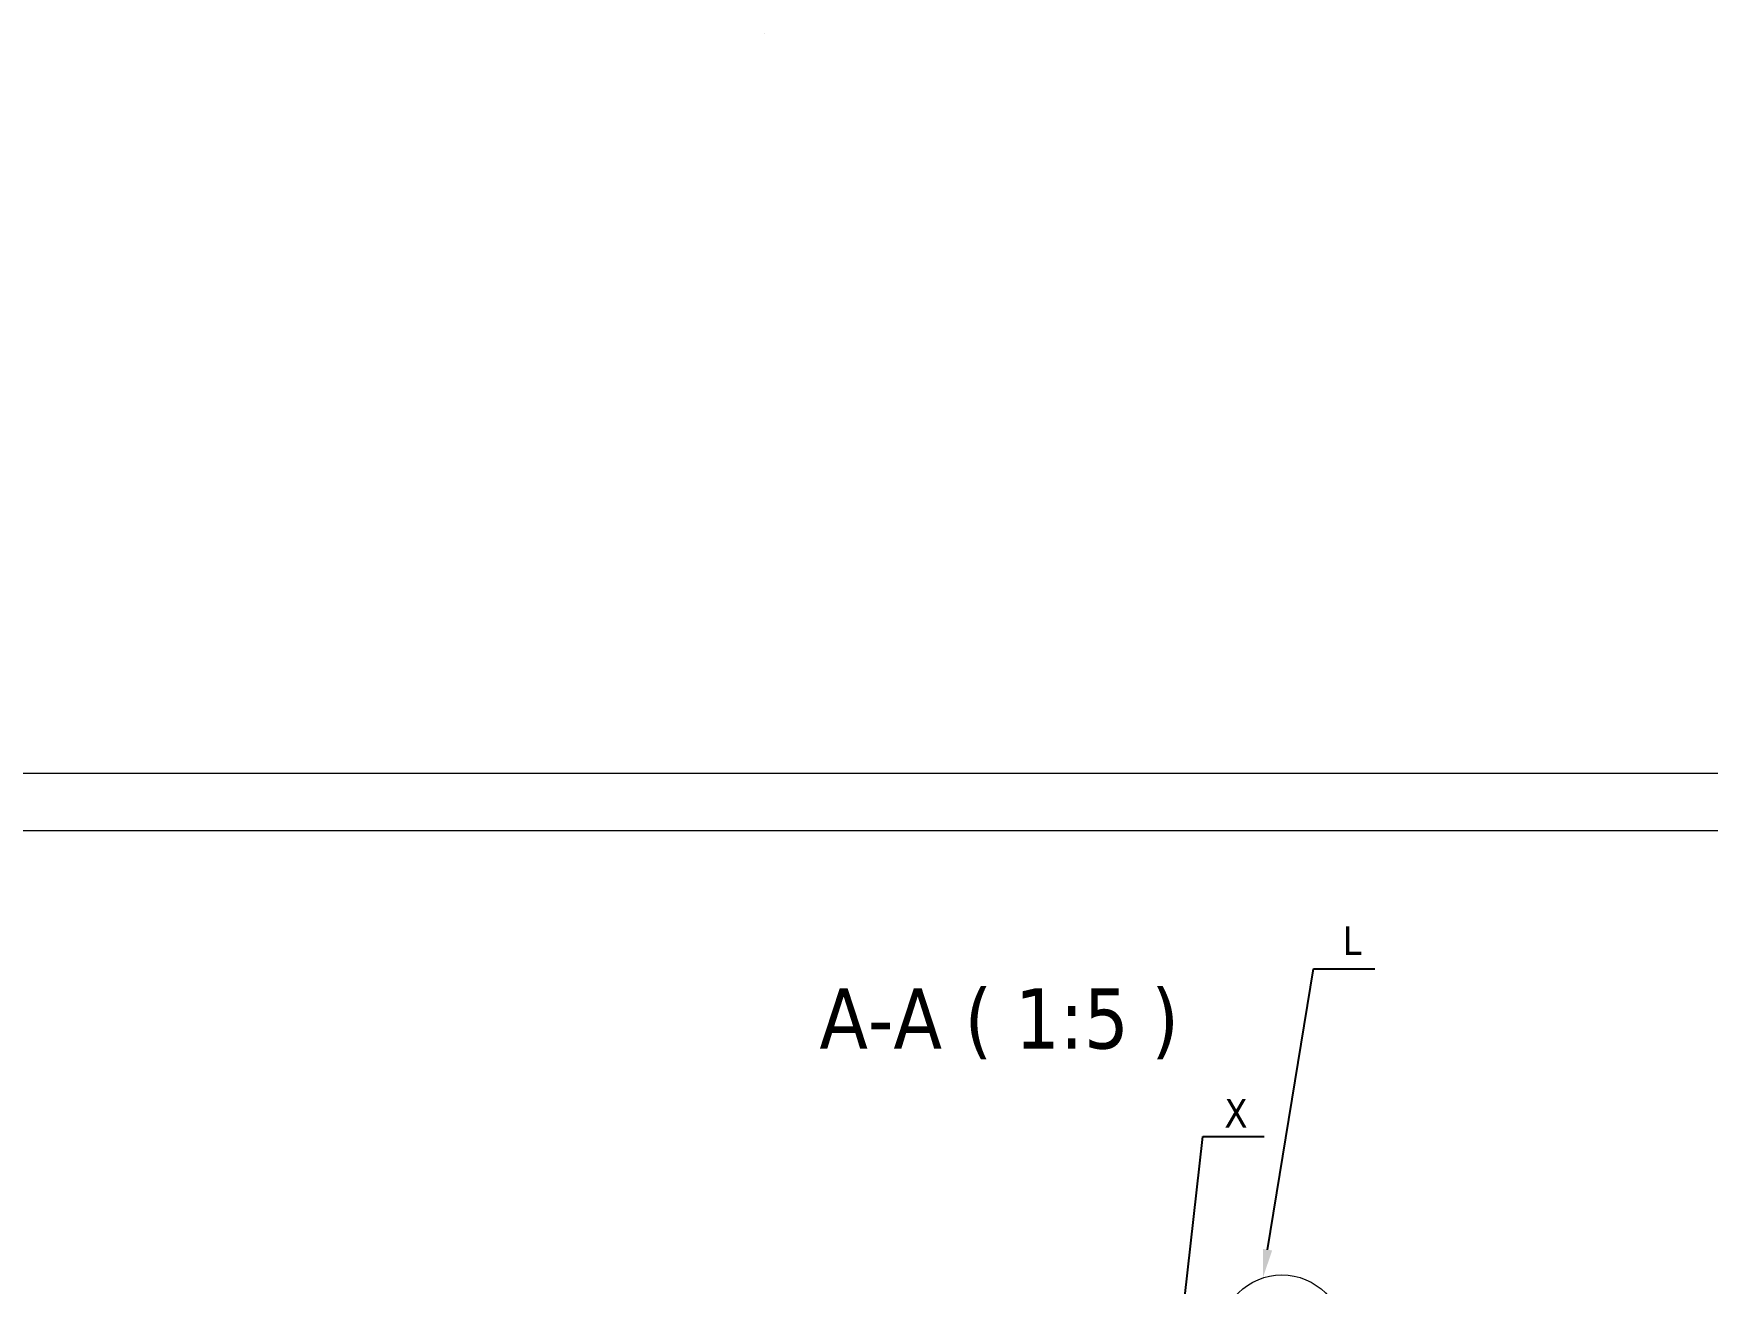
# Model space of a CAD drawing. Header units: millimetres. Extents: x 651 to 8859, y -354 to 894.
# Drawn here: x 2296.3 to 2442.6, y 209.2 to 318.3 of the extents above; entities that cross this region are included whole.
import ezdxf
from ezdxf import colors
from ezdxf.entities.mleader import LeaderData, LeaderLine
from ezdxf.math import Vec2, Vec3

# ---------------------------------------------------------------- set-up
doc = ezdxf.new("R2010")
doc.units = ezdxf.units.MM
for name, color, linetype, lineweight in [('cienka', 7, 'Continuous', 9), ('Symbol (ISO)', 7, 'Continuous', 18), ('Widoczne (ISO)', 7, 'Continuous', 18), ('Widoczne wąskie (ISO)', 7, 'Continuous', 9)]:
    doc.layers.add(name, color=color, linetype=linetype, lineweight=lineweight)
doc.styles.get("Standard").update_dxf_attribs({"font": 'tahoma.ttf'})
doc.styles.add('Tekst etykiety (ISO)', font='tahoma.ttf')

msp = doc.modelspace()

# ---------------------------------------------------------------- linework, layer by layer
at = {"layer": 'Widoczne (ISO)'}
msp.add_line((1923.625, 248.728), (2753.625, 248.728), dxfattribs=at)
for points in [[(2360.146, 318.316), (2360.146, 318.316)], [(1918.625, 253.728), (2758.625, 253.728), (2758.625, -340.272), (1918.625, -340.272)]]:
    msp.add_lwpolyline(points, close=True, dxfattribs=at)
at = {"layer": 'Widoczne wąskie (ISO)'}
msp.add_circle((2405.382, 204.545), 5.365, dxfattribs=at)

# ---------------------------------------------------------------- texts
at = {"layer": 'cienka', "char_height": 2.5, "attachment_point": 5}
for s, insert in [('L', (2411.501, 239.088)), ('X', (2401.367, 224.031))]:
    msp.add_mtext_dynamic_manual_height_columns(s, width=4.57131, gutter_width=12.5, heights=[0], dxfattribs=dict(at, insert=insert))
at = {"layer": 'Symbol (ISO)', "insert": (2364.974, 228.73), "char_height": 5.25, "attachment_point": 7, "style": 'Tekst etykiety (ISO)'}
msp.add_mtext('A-A ( 1:5 )', dxfattribs=at)

# ---------------------------------------------------------------- leaders
at = {"layer": 'cienka'}
ml = msp.add_multileader_mtext('Standard', dxfattribs=at)
ml.set_content('')
ml.set_leader_properties()
ml.build(insert=Vec2(0, 0))
ml.multileader.update_dxf_attribs({"text_left_attachment_type": 6, "text_right_attachment_type": 6, "text_top_attachment_type": 10, "dogleg_length": 13.301, "arrow_head_size": 2.5})
ctx = ml.context
ctx.base_point, ctx.arrow_head_size, ctx.landing_gap_size, ctx.plane_origin = Vec3(2413.501, 236.631), 2.5, 1, Vec3(2432.174, 215.933)
ctx.left_attachment, ctx.right_attachment, ctx.bottom_attachment = 6, 6, 10
notes = []
notes.append((ctx, [(1, (1, 1, 0), (2408.125, 236.631), (1, 0), 5.376, [(0, [(2403.715, 209.645)], 0, [])])]))
ctx.mtext, ml.multileader.dxf.content_type = None, 0
ml = msp.add_multileader_mtext('Standard', dxfattribs=at)
ml.set_content('')
ml.set_leader_properties()
ml.build(insert=Vec2(0, 0))
ml.multileader.update_dxf_attribs({"text_left_attachment_type": 6, "text_right_attachment_type": 6, "text_top_attachment_type": 10, "dogleg_length": 13.301, "arrow_head_size": 2.5})
ctx = ml.context
ctx.base_point, ctx.arrow_head_size, ctx.landing_gap_size, ctx.plane_origin = Vec3(2403.836, 221.984), 2.5, 1, Vec3(2425.039, 211.558)
ctx.left_attachment, ctx.right_attachment, ctx.bottom_attachment = 6, 6, 10
notes.append((ctx, [(1, (1, 1, 0), (2398.46, 221.984), (1, 0), 5.376, [(0, [(2396.581, 205.27)], 0, [])])]))
ctx.mtext, ml.multileader.dxf.content_type = None, 0
for ctx, leaders in notes:
    for number, flags, end, landing, length, lines in leaders:
        leader = LeaderData()
        leader.index, (leader.has_last_leader_line, leader.has_dogleg_vector, leader.attachment_direction) = number, flags
        leader.last_leader_point, leader.dogleg_vector, leader.dogleg_length = Vec3(end), Vec3(landing), length
        for number, points, colour, breaks in lines:
            line = LeaderLine()
            line.index, line.vertices, line.color, line.breaks = number, Vec3.list(points), colors.encode_raw_color(colour), breaks
            leader.lines.append(line)
        ctx.leaders.append(leader)

doc.saveas('drawing.dxf')
